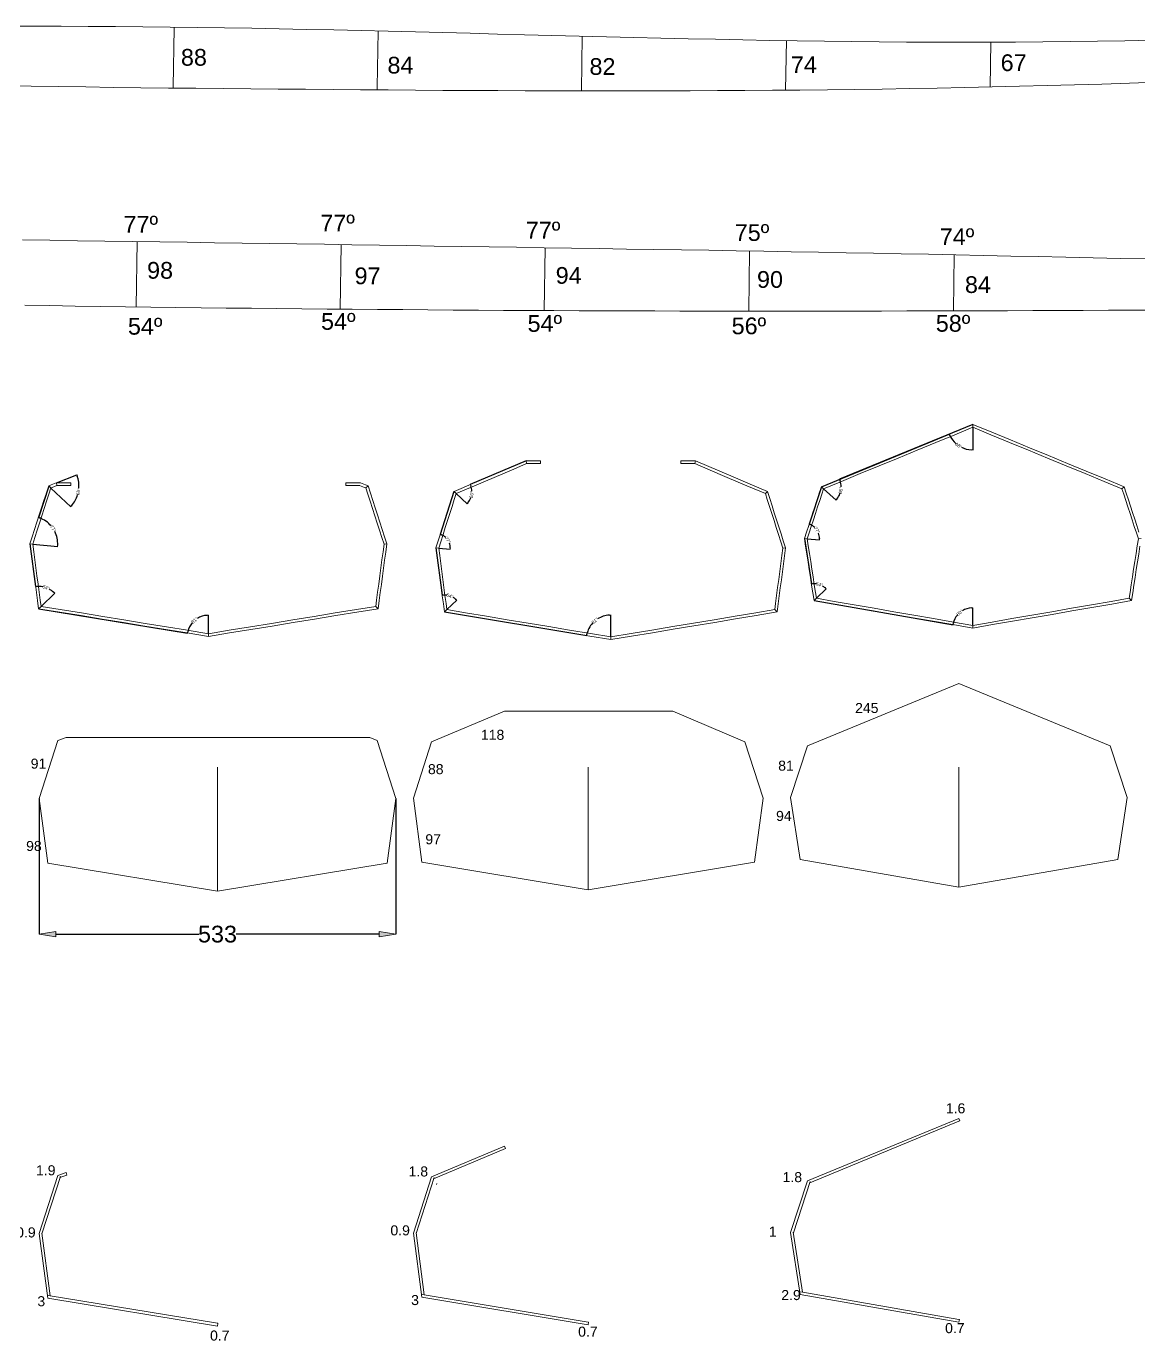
# Model space of a CAD drawing. Header units: millimetres. Extents: x -751 to 39822, y -9875 to 9310.
# Drawn here: x 2338 to 4000, y 1121 to 3086 of the extents above; entities that cross this region are included whole.
import ezdxf
from ezdxf.enums import TextEntityAlignment as Align

# ---------------------------------------------------------------- set-up
doc = ezdxf.new("R2010")
doc.units = ezdxf.units.MM
doc.header["$MEASUREMENT"] = 0
doc.header["$PDSIZE"] = -5
doc.layers.get('0').update_dxf_attribs({"lineweight": 0})
doc.layers.get('Defpoints').update_dxf_attribs({"lineweight": 0})
doc.layers.add('l', color=3, linetype='Continuous', lineweight=0)
doc.layers.add('Layer_1', color=7, linetype='Continuous', lineweight=0)
doc.styles.get("Standard").update_dxf_attribs({"font": 'arial.ttf'})
doc.dimstyles.new('angle', dxfattribs={"dimtxt": 5, "dimasz": 2, "dimexe": 0.2, "dimexo": 0.05, "dimgap": 0.09, "dimtad": 0, "dimdec": 4, "dimzin": 0, "dimdsep": 46, "dimtxsty": 'Standard', "dimblk": 'VDDIM_DEFAULT', "dimcen": 0.09, "dimclre": 256, "dimclrt": 256, "dimadec": 0, "dimazin": 0, "dimtfac": 1, "dimtdec": 4, "dimtix": 1, "dimtmove": 0, "dimatfit": 3, "dimfxl": 1, "dimtolj": 1, "dimtzin": 0, "dimarcsym": 0})
doc.dimstyles.get("Standard").update_dxf_attribs({"dimtxt": 25, "dimasz": 25, "dimexe": 0.2, "dimexo": 0.05, "dimgap": 0.09, "dimtad": 0, "dimdec": 0, "dimzin": 0, "dimdsep": 46, "dimtxsty": 'Standard', "dimblk": 'VDDIM_DEFAULT', "dimcen": 0.09, "dimclre": 256, "dimclrt": 256, "dimadec": 0, "dimazin": 0, "dimtfac": 1, "dimtdec": 4, "dimtix": 1, "dimtmove": 0, "dimatfit": 3, "dimfxl": 1, "dimtolj": 1, "dimtzin": 0, "dimarcsym": 0})

# ---------------------------------------------------------------- blocks, each defined once
blk = doc.blocks.new('VDDIM_DEFAULT')
at = {"linetype": 'Continuous'}
blk.add_hatch(color=0, dxfattribs=at).paths.add_polyline_path([(0, 0), (-1, -0.1665), (-1, 0.1665)], flags=0)
at = {"color": 0, "linetype": 'Continuous'}
blk.add_lwpolyline([(0, 0), (-1, -0.1665), (-1, 0.1665), (0, 0)], dxfattribs=at)
blk = doc.blocks.new('*D859')
at = {"lineweight": -2}
for p, q in [((3515.3, 2227.2), (3723.1, 2191.3)), ((3752.5, 2190.3), (3752.5, 2216.5))]:
    blk.add_line(p, q, dxfattribs=at)
at = {"color": 0, "lineweight": -2}
for start, end in [(139.6397, 166.3773), (93.8093, 120.5469)]:
    blk.add_arc((3752.5, 2186.2), 30.1, start, end, dxfattribs=at)
at = {"layer": 'Defpoints', "color": 0}
for p in [(3515.3, 2227.2), (3739, 2213.1), (3752.5, 2190.3), (3752.5, 2186.2)]:
    blk.add_point(p, dxfattribs=at)
at = {"color": 0, "lineweight": -2, "xscale": 2, "yscale": 2, "zscale": 2}
for p, rotation in [((3752.5, 2216.3), 1.90462669961266), ((3722.9, 2191.3), 258.2819744666776)]:
    blk.add_blockref('VDDIM_DEFAULT', p, dxfattribs=dict(at, rotation=rotation))
at = {"insert": (3733.1, 2209.2), "char_height": 5, "attachment_point": 5, "rotation": 40.0933}
blk.add_mtext('\\A1;80%%d', dxfattribs=at)
blk = doc.blocks.new('*D860')
at = {"lineweight": -2}
for p, q in [((3501, 2320), (3511.5, 2252.1)), ((3518.8, 2230.7), (3533.5, 2245.1))]:
    blk.add_line(p, q, dxfattribs=at)
at = {"color": 0, "lineweight": -2}
for start, end in [(82.9803, 94.2324), (49.0072, 60.2593)]:
    blk.add_arc((3515.3, 2227.2), 25.3, start, end, dxfattribs=at)
at = {"layer": 'Defpoints', "color": 0}
for p in [(3501, 2320.1), (3527, 2249.7), (3515.3, 2227.2), (3518.8, 2230.7)]:
    blk.add_point(p, dxfattribs=at)
at = {"color": 0, "lineweight": -2, "xscale": 2, "yscale": 2, "zscale": 2}
for p, rotation in [((3511.4, 2252.2), 186.495914559666), ((3533.4, 2245), 316.743705549767)]:
    blk.add_blockref('VDDIM_DEFAULT', p, dxfattribs=dict(at, rotation=rotation))
at = {"insert": (3523.3, 2251.3), "char_height": 5, "attachment_point": 5, "rotation": 341.6198}
blk.add_mtext('\\A1;54%%d', dxfattribs=at)
blk = doc.blocks.new('*D861')
at = {"lineweight": -2}
for p, q in [((3526.3, 2397.4), (3507.9, 2341.3)), ((3505.1, 2319.7), (3523.6, 2318.2))]:
    blk.add_line(p, q, dxfattribs=at)
at = {"color": 0, "lineweight": -2}
for start, end in [(46.3201, 66.7582), (0.3892, 20.8273)]:
    blk.add_arc((3501, 2320.1), 22.5, start, end, dxfattribs=at)
at = {"layer": 'Defpoints', "color": 0}
for p in [(3526.4, 2397.4), (3501, 2320.1), (3505.1, 2319.7), (3522, 2328.1)]:
    blk.add_point(p, dxfattribs=at)
at = {"color": 0, "lineweight": -2, "xscale": 2, "yscale": 2, "zscale": 2}
for p, rotation in [((3508, 2341.5), 159.3038345848397), ((3523.4, 2318.2), 267.8434735342399)]:
    blk.add_blockref('VDDIM_DEFAULT', p, dxfattribs=dict(at, rotation=rotation))
at = {"insert": (3519.7, 2332.5), "char_height": 5, "attachment_point": 5, "rotation": 303.5737}
blk.add_mtext('\\A1;77%%d', dxfattribs=at)
blk = doc.blocks.new('*D862')
at = {"lineweight": -2}
for p, q in [((3752.5, 2490.5), (3553.5, 2408.6)), ((3529.6, 2394.4), (3548.2, 2377.2))]:
    blk.add_line(p, q, dxfattribs=at)
at = {"color": 0, "lineweight": -2}
for start, end in [(359.4963, 18.5), (320.9996, 340.0032)]:
    blk.add_arc((3526.4, 2397.4), 29.5, start, end, dxfattribs=at)
at = {"layer": 'Defpoints', "color": 0}
for p in [(3752.5, 2490.6), (3526.4, 2397.4), (3529.6, 2394.4), (3553.9, 2386.8)]:
    blk.add_point(p, dxfattribs=at)
at = {"color": 0, "lineweight": -2, "xscale": 2, "yscale": 2, "zscale": 2}
for p, rotation in [((3553.7, 2408.7), 110.4393001712278), ((3548, 2377.3), 229.060229957176)]:
    blk.add_blockref('VDDIM_DEFAULT', p, dxfattribs=dict(at, rotation=rotation))
at = {"insert": (3555.4, 2392.2), "char_height": 5, "attachment_point": 5, "rotation": 79.7498}
blk.add_mtext('\\A1;65%%d', dxfattribs=at)
blk = doc.blocks.new('*D863')
at = {"lineweight": -2}
for p, q in [((3526.4, 2397.5), (3717.4, 2476.1)), ((3752.5, 2486.2), (3752.5, 2452.2))]:
    blk.add_line(p, q, dxfattribs=at)
at = {"color": 0, "lineweight": -2}
for start, end in [(205.3836, 228.6524), (243.7262, 266.9951)]:
    blk.add_arc((3752.5, 2490.6), 38.1, start, end, dxfattribs=at)
at = {"layer": 'Defpoints', "color": 0}
for p in [(3752.5, 2490.6), (3752.5, 2486.2), (3725.5, 2463.6), (3526.4, 2397.4)]:
    blk.add_point(p, dxfattribs=at)
at = {"color": 0, "lineweight": -2, "xscale": 2, "yscale": 2, "zscale": 2}
for p, rotation in [((3717.3, 2476), 113.8810906015331), ((3752.5, 2452.4), 358.4975391819312)]:
    blk.add_blockref('VDDIM_DEFAULT', p, dxfattribs=dict(at, rotation=rotation))
at = {"insert": (3731.3, 2458.9), "char_height": 5, "attachment_point": 5, "rotation": 326.1893}
blk.add_mtext('\\A1;68%%d', dxfattribs=at)
blk = doc.blocks.new('*D864')
at = {"lineweight": -2}
for p, q in [((2963.1, 2210.3), (3175.6, 2174.9)), ((3211.6, 2173.1), (3211.6, 2205.8))]:
    blk.add_line(p, q, dxfattribs=at)
at = {"color": 0, "lineweight": -2}
for start, end in [(93.1256, 122.4584), (138.1017, 167.4345)]:
    blk.add_arc((3211.6, 2169), 36.7, start, end, dxfattribs=at)
at = {"layer": 'Defpoints', "color": 0}
for p in [(2963, 2210.3), (3195, 2201.7), (3211.6, 2173), (3211.6, 2169)]:
    blk.add_point(p, dxfattribs=at)
at = {"color": 0, "lineweight": -2, "xscale": 2, "yscale": 2, "zscale": 2}
for p, rotation in [((3211.6, 2205.6), 1.562794591961234), ((3175.4, 2175), 258.9973181084726)]:
    blk.add_blockref('VDDIM_DEFAULT', p, dxfattribs=dict(at, rotation=rotation))
at = {"insert": (3187.9, 2196.9), "char_height": 5, "attachment_point": 5, "rotation": 40.2801}
blk.add_mtext('\\A1;81%%d', dxfattribs=at)
blk = doc.blocks.new('*D865')
at = {"lineweight": -2}
for p, q in [((2950.4, 2306), (2959.7, 2235.2)), ((2966.6, 2213.8), (2981.5, 2227.9))]:
    blk.add_line(p, q, dxfattribs=at)
at = {"color": 0, "lineweight": -2}
for start, end in [(81.896, 92.9646), (48.1091, 59.1777)]:
    blk.add_arc((2963, 2210.3), 25.3, start, end, dxfattribs=at)
at = {"layer": 'Defpoints', "color": 0}
for p in [(2950.4, 2306), (2975, 2232.6), (2963, 2210.3), (2966.6, 2213.7)]:
    blk.add_point(p, dxfattribs=at)
at = {"color": 0, "lineweight": -2, "xscale": 2, "yscale": 2, "zscale": 2}
for p, rotation in [((2959.7, 2235.4), 185.2278239230533), ((2981.3, 2227.8), 315.8458726745561)]:
    blk.add_blockref('VDDIM_DEFAULT', p, dxfattribs=dict(at, rotation=rotation))
at = {"insert": (2971.4, 2234.2), "char_height": 5, "attachment_point": 5, "rotation": 340.5368}
blk.add_mtext('\\A1;54%%d', dxfattribs=at)
blk = doc.blocks.new('*D866')
at = {"lineweight": -2}
for p, q in [((2977.3, 2390.1), (2956.8, 2326.1)), ((2954.5, 2305.6), (2971.8, 2304.1))]:
    blk.add_line(p, q, dxfattribs=at)
at = {"color": 0, "lineweight": -2}
for start, end in [(47.0553, 66.8553), (0.261, 20.061)]:
    blk.add_arc((2950.4, 2306), 21.3, start, end, dxfattribs=at)
at = {"layer": 'Defpoints', "color": 0}
for p in [(2977.4, 2390.2), (2950.4, 2306), (2954.5, 2305.6), (2970.3, 2313.5)]:
    blk.add_point(p, dxfattribs=at)
at = {"color": 0, "lineweight": -2, "xscale": 2, "yscale": 2, "zscale": 2}
for p, rotation in [((2956.9, 2326.3), 159.5483121678089), ((2971.6, 2304.1), 267.5680264999615)]:
    blk.add_blockref('VDDIM_DEFAULT', p, dxfattribs=dict(at, rotation=rotation))
at = {"insert": (2968.1, 2317.8), "char_height": 5, "attachment_point": 5, "rotation": 303.5582}
blk.add_mtext('\\A1;77%%d', dxfattribs=at)
blk = doc.blocks.new('*D867')
at = {"lineweight": -2}
for p, q in [((3085.1, 2436), (3001.7, 2400.6)), ((2980.6, 2387.2), (2997, 2371.9))]:
    blk.add_line(p, q, dxfattribs=at)
at = {"color": 0, "lineweight": -2}
for start, end in [(0.8519, 18.7064), (321.3509, 339.2054)]:
    blk.add_arc((2977.4, 2390.2), 26.6, start, end, dxfattribs=at)
at = {"layer": 'Defpoints', "color": 0}
for p in [(3085.2, 2436), (2977.4, 2390.2), (2980.6, 2387.2), (3002.2, 2380.7)]:
    blk.add_point(p, dxfattribs=at)
at = {"color": 0, "lineweight": -2, "xscale": 2, "yscale": 2, "zscale": 2}
for p, rotation in [((3001.9, 2400.6), 110.8575844175649), ((2996.9, 2372.1), 229.1997246500704)]:
    blk.add_blockref('VDDIM_DEFAULT', p, dxfattribs=dict(at, rotation=rotation))
at = {"insert": (3003.6, 2385.6), "char_height": 5, "attachment_point": 5, "rotation": 80.0287}
blk.add_mtext('\\A1;66%%d', dxfattribs=at)
blk = doc.blocks.new('*D868')
at = {"lineweight": -2}
for p, q in [((2356.7, 2215.2), (2579.3, 2178.8)), ((2610.3, 2177.8), (2610.3, 2205.5))]:
    blk.add_line(p, q, dxfattribs=at)
at = {"color": 0, "lineweight": -2}
for start, end in [(93.6277, 121.2665), (139.4417, 167.0805)]:
    blk.add_arc((2610.3, 2173.7), 31.6, start, end, dxfattribs=at)
at = {"layer": 'Defpoints', "color": 0}
for p in [(2356.7, 2215.2), (2596, 2201.9), (2610.3, 2177.8), (2610.3, 2173.7)]:
    blk.add_point(p, dxfattribs=at)
at = {"color": 0, "lineweight": -2, "xscale": 2, "yscale": 2, "zscale": 2}
for p, rotation in [((2610.3, 2205.3), 1.813842460076034), ((2579.1, 2178.8), 258.8943475507364)]:
    blk.add_blockref('VDDIM_DEFAULT', p, dxfattribs=dict(at, rotation=rotation))
at = {"insert": (2589.8, 2197.8), "char_height": 5, "attachment_point": 5, "rotation": 40.3541}
blk.add_mtext('\\A1;81%%d', dxfattribs=at)
blk = doc.blocks.new('*D869')
at = {"lineweight": -2}
for p, q in [((2343.7, 2311.9), (2352.2, 2248.1)), ((2360.3, 2218.7), (2380.9, 2238.4))]:
    blk.add_line(p, q, dxfattribs=at)
at = {"color": 0, "lineweight": -2}
for start, end in [(79.2813, 94.2003), (47.1593, 62.0783)]:
    blk.add_arc((2356.6, 2215.2), 33.3, start, end, dxfattribs=at)
at = {"layer": 'Defpoints', "color": 0}
for p in [(2343.7, 2311.9), (2372.5, 2244.6), (2356.6, 2215.2), (2360.3, 2218.7)]:
    blk.add_point(p, dxfattribs=at)
at = {"color": 0, "lineweight": -2, "xscale": 2, "yscale": 2, "zscale": 2}
for p, rotation in [((2352.2, 2248.3), 185.9187197443495), ((2380.7, 2238.3), 315.4409452289859)]:
    blk.add_blockref('VDDIM_DEFAULT', p, dxfattribs=dict(at, rotation=rotation))
at = {"insert": (2367.7, 2246.7), "char_height": 5, "attachment_point": 5, "rotation": 340.6798}
blk.add_mtext('\\A1;54%%d', dxfattribs=at)
blk = doc.blocks.new('*D870')
at = {"lineweight": -2}
for p, q in [((2371.7, 2398.5), (2356.4, 2351.2)), ((2347.8, 2311.6), (2385.2, 2308.2))]:
    blk.add_line(p, q, dxfattribs=at)
at = {"color": 0, "lineweight": -2}
for start, end in [(40.3709, 69.3184), (357.6676, 26.6151)]:
    blk.add_arc((2343.7, 2311.9), 41.5, start, end, dxfattribs=at)
at = {"layer": 'Defpoints', "color": 0}
for p in [(2371.7, 2398.6), (2382.5, 2326.6), (2343.7, 2311.9), (2347.8, 2311.6)]:
    blk.add_point(p, dxfattribs=at)
at = {"color": 0, "lineweight": -2, "xscale": 2, "yscale": 2, "zscale": 2}
for p, rotation in [((2356.4, 2351.4), 160.6997927857973), ((2385, 2308.3), 266.2861874312835)]:
    blk.add_blockref('VDDIM_DEFAULT', p, dxfattribs=dict(at, rotation=rotation))
at = {"insert": (2378.3, 2334.8), "char_height": 5, "attachment_point": 5, "rotation": 303.493}
blk.add_mtext('\\A1;77%%d', dxfattribs=at)
blk = doc.blocks.new('*D871')
at = {"lineweight": -2}
for p, q in [((2383.2, 2403.2), (2413.8, 2415.4)), ((2374.9, 2395.5), (2404.8, 2367.6))]:
    blk.add_line(p, q, dxfattribs=at)
at = {"color": 0, "lineweight": -2}
for start, end in [(355.6777, 19.2109), (319.4249, 342.9582)]:
    blk.add_arc((2371.7, 2398.6), 45.2, start, end, dxfattribs=at)
at = {"layer": 'Defpoints', "color": 0}
for p in [(2371.7, 2398.6), (2383.1, 2403.1), (2374.9, 2395.6), (2413.7, 2382)]:
    blk.add_point(p, dxfattribs=at)
at = {"color": 0, "lineweight": -2, "xscale": 2, "yscale": 2, "zscale": 2}
for p, rotation in [((2413.6, 2415.3), 110.4797304429144), ((2404.6, 2367.7), 228.1561091028331)]:
    blk.add_blockref('VDDIM_DEFAULT', p, dxfattribs=dict(at, rotation=rotation))
at = {"insert": (2416.1, 2390.2), "char_height": 5, "attachment_point": 5, "rotation": 79.3179}
blk.add_mtext('\\A1;65%%d', dxfattribs=at)
blk = doc.blocks.new('*D906')
at = {"lineweight": -2}
for p, q in [((2357.3, 1931.4), (2357.3, 1728.5)), ((2890.5, 1931.4), (2890.5, 1728.5))]:
    blk.add_line(p, q, dxfattribs=at)
at = {"color": 0, "lineweight": -2}
for p, q in [((2382.3, 1728.7), (2596.2, 1728.7)), ((2865.5, 1728.7), (2651.6, 1728.7))]:
    blk.add_line(p, q, dxfattribs=at)
at = {"layer": 'Defpoints', "color": 0}
for p in [(2357.3, 1931.5), (2890.5, 1931.5), (2890.5, 1728.7)]:
    blk.add_point(p, dxfattribs=at)
at = {"color": 0, "lineweight": -2, "xscale": 25, "yscale": 25, "zscale": 25, "rotation": 180}
blk.add_blockref('VDDIM_DEFAULT', (2357.3, 1728.7), dxfattribs=at)
at = {"color": 0, "lineweight": -2, "xscale": 25, "yscale": 25, "zscale": 25}
blk.add_blockref('VDDIM_DEFAULT', (2890.5, 1728.7), dxfattribs=at)
at = {"insert": (2623.9, 1728.7), "char_height": 25, "attachment_point": 5}
blk.add_mtext('\\A1;533', dxfattribs=at)

msp = doc.modelspace()

# ---------------------------------------------------------------- linework, layer by layer
at = {"linetype": 'ByBlock'}
for p, q in [((2559.37961, 3082.64359), (2557.85561, 2995.09826)), ((2864.1759, 3078.54327), (2862.65561, 2994.42092)), ((3168.98522, 3070.78074), (3167.62606, 2989.06142)), ((3474.12115, 3064.16593), (3472.75946, 2990.1241)), ((3779.75678, 3061.85136), (3778.57531, 2994.84536)), ((2503.82334, 2763.84285), (2502.41578, 2666.19358)), ((2808.62476, 2759.37092), (2807.27021, 2662.85898)), ((3113.59184, 2754.63489), (3112.2379, 2660.70576)), ((3418.73308, 2749.75155), (3417.71612, 2659.91985)), ((3724.58854, 2743.99284), (3723.70191, 2660.29498)), ((3752.51797, 2486.23377), (3752.51797, 2490.98082)), ((3085.15636, 2436.00016), (3085.88099, 2431.96186)), ((3106.74111, 2435.96216), (3106.74435, 2431.96216)), ((3316.45875, 2435.96216), (3316.45551, 2431.96216)), ((3338.0435, 2436.00016), (3337.31886, 2431.96186)), ((2371.67997, 2398.57319), (2374.90542, 2395.55352)), ((2383.10985, 2403.13291), (2383.85576, 2399.12408)), ((2404.93573, 2403.12554), (2404.93626, 2399.12554)), ((2815.67822, 2403.12554), (2815.67768, 2399.12554)), ((2848.93398, 2398.57319), (2845.70852, 2395.55352)), ((3529.58096, 2394.44307), (3526.35385, 2397.43969)), ((3978.6821, 2397.43969), (3975.45499, 2394.44307)), ((2977.35542, 2390.18068), (2980.6063, 2387.21614)), ((3445.84443, 2390.18068), (3442.59355, 2387.21614)), ((3500.98996, 2320.06967), (3505.0889, 2319.73252)), ((4004.04599, 2320.06967), (3999.94705, 2319.73252)), ((2343.66729, 2311.94153), (2347.75251, 2311.57727)), ((2876.94665, 2311.94153), (2872.86143, 2311.57727)), ((2950.39547, 2306.00168), (2954.47842, 2305.63549)), ((3472.80438, 2306.00168), (3468.72144, 2305.63549)), ((3515.29588, 2227.22403), (3518.81061, 2230.67557)), ((3989.74007, 2227.22403), (3986.22534, 2230.67557)), ((2356.68716, 2215.2019), (2360.25678, 2218.67105)), ((2863.92678, 2215.2019), (2860.35717, 2218.67105)), ((2963.02977, 2210.2855), (2966.60746, 2213.74557)), ((3460.17008, 2210.2855), (3456.5924, 2213.74557)), ((3752.51797, 2186.19153), (3752.51797, 2190.25095)), ((2610.30697, 2173.70729), (2610.30697, 2177.76047)), ((3211.59993, 2168.95717), (3211.59993, 2173.01208))]:
    msp.add_line(p, q, dxfattribs=at)
for p, q in [((3697.49932, 2463.59328), (3725.74387, 2475.2171)), ((3725.74387, 2475.2171), (3752.51797, 2486.23377)), ((3752.51797, 2486.23377), (3779.29207, 2475.2171)), ((3779.29207, 2475.2171), (3807.53663, 2463.59328)), ((3669.24748, 2451.96423), (3697.49932, 2463.59328)), ((3807.53663, 2463.59328), (3835.78847, 2451.96423)), ((3612.72145, 2428.69053), (3640.98802, 2440.32994)), ((3640.98802, 2440.32994), (3669.24748, 2451.96423)), ((3835.78847, 2451.96423), (3864.04793, 2440.32994)), ((3864.04793, 2440.32994), (3892.3145, 2428.69053)), ((3556.16628, 2405.3962), (3584.44742, 2417.04591)), ((3584.44742, 2417.04591), (3612.72145, 2428.69053)), ((3892.3145, 2428.69053), (3920.58853, 2417.04591)), ((3920.58853, 2417.04591), (3948.86966, 2405.3962)), ((3529.58096, 2394.44307), (3556.16628, 2405.3962)), ((3948.86966, 2405.3962), (3975.45499, 2394.44307)), ((3523.81292, 2376.84762), (3526.98379, 2386.52035)), ((3526.98379, 2386.52035), (3529.58096, 2394.44307)), ((3975.45499, 2394.44307), (3978.05216, 2386.52036)), ((3978.05216, 2386.52036), (3981.22303, 2376.84762)), ((3514.30127, 2347.83296), (3517.4717, 2357.50394)), ((3517.4717, 2357.50394), (3520.64224, 2367.1755)), ((3520.64224, 2367.1755), (3523.81292, 2376.84762)), ((3981.22303, 2376.84762), (3984.39371, 2367.17551)), ((3984.39371, 2367.17551), (3987.56424, 2357.50394)), ((3987.56424, 2357.50394), (3990.73468, 2347.83296)), ((3507.9609, 2328.49284), (3511.13099, 2338.1626)), ((3511.13099, 2338.1626), (3514.30127, 2347.83296)), ((3990.73468, 2347.83296), (3993.90496, 2338.1626)), ((3993.90496, 2338.1626), (3997.07505, 2328.49284)), ((3505.0889, 2319.73252), (3507.9609, 2328.49284)), ((3506.72961, 2309.06873), (3505.0889, 2319.73252)), ((3997.07505, 2328.49284), (3999.94705, 2319.73252)), ((3999.94705, 2319.73252), (3998.30633, 2309.06873)), ((3508.51628, 2297.4605), (3506.72961, 2309.06873)), ((3998.30633, 2309.06873), (3996.51967, 2297.4605)), ((3510.30364, 2285.85347), (3508.51628, 2297.4605)), ((3512.09152, 2274.24744), (3510.30364, 2285.85347)), ((3994.73231, 2285.85347), (3992.94443, 2274.24743)), ((3996.51967, 2297.4605), (3994.73231, 2285.85347)), ((3513.88, 2262.6426), (3512.09152, 2274.24744)), ((3515.66909, 2251.03878), (3513.88, 2262.6426)), ((3991.15595, 2262.6426), (3989.36686, 2251.03878)), ((3992.94443, 2274.24743), (3991.15595, 2262.6426)), ((3517.45878, 2239.43597), (3515.66909, 2251.03878)), ((3989.36686, 2251.03878), (3987.57717, 2239.43597)), ((3518.81061, 2230.67557), (3517.45878, 2239.43597)), ((3545.6356, 2226.03641), (3518.81061, 2230.67557)), ((3575.29214, 2220.9073), (3545.6356, 2226.03641)), ((3604.94718, 2215.77836), (3575.29214, 2220.9073)), ((3929.74381, 2220.9073), (3900.08877, 2215.77836)), ((3959.40035, 2226.03641), (3929.74381, 2220.9073)), ((3986.22534, 2230.67557), (3959.40035, 2226.03641)), ((3987.57717, 2239.43597), (3986.22534, 2230.67557)), ((3634.60071, 2210.64926), (3604.94718, 2215.77836)), ((3664.2527, 2205.52014), (3634.60071, 2210.64926)), ((3693.90333, 2200.39103), (3664.2527, 2205.52014)), ((3723.55227, 2195.26209), (3693.90333, 2200.39103)), ((3811.13262, 2200.39103), (3781.48368, 2195.26209)), ((3840.78325, 2205.52014), (3811.13262, 2200.39103)), ((3870.43524, 2210.64926), (3840.78325, 2205.52014)), ((3900.08877, 2215.77836), (3870.43524, 2210.64926)), ((3752.51797, 2190.25095), (3723.55227, 2195.26209)), ((3781.48368, 2195.26209), (3752.51797, 2190.25095)), ((3731.89771, 1449.09013), (3508.9605, 1357.29931)), ((3731.89771, 1453.41591), (3733.42061, 1449.71716)), ((3731.89771, 1449.09013), (3733.42061, 1449.71716)), ((3054.17164, 1408.18524), (2946.90426, 1363.13369)), ((3052.62273, 1411.87318), (3054.17164, 1408.18524)), ((2389.08383, 1366.73467), (2361.35058, 1280.96715)), ((2398.9812, 1368.76264), (2388.48613, 1364.88622)), ((2388.48613, 1364.88622), (2389.08383, 1366.73467)), ((2397.59528, 1372.51488), (2398.9812, 1368.76264)), ((2947.46618, 1364.8882), (2920.77982, 1281.56343)), ((2946.90426, 1363.13369), (2947.46618, 1364.8882)), ((2951.28117, 1354.37987), (2951.84309, 1356.13438)), ((3509.53456, 1359.05041), (3484.46878, 1282.58975)), ((3508.9605, 1357.29931), (3509.53456, 1359.05041)), ((2361.22944, 1281.86722), (2373.8542, 1188.0633)), ((2361.35058, 1280.96715), (2361.22944, 1281.86722)), ((2920.66244, 1282.45268), (2932.90911, 1189.67308)), ((2920.77982, 1281.56343), (2920.66244, 1282.45268)), ((3484.32304, 1283.53558), (3498.19103, 1193.53213)), ((3484.46878, 1282.58975), (3484.32304, 1283.53558)), ((2370.9309, 1188.54158), (2623.90486, 1147.15263)), ((2373.8542, 1188.0633), (2370.9309, 1188.54158)), ((2929.98718, 1190.15889), (3177.90129, 1148.93964)), ((2932.90911, 1189.67308), (2929.98718, 1190.15889)), ((3495.35737, 1194.02227), (3731.89771, 1153.10769)), ((3498.19103, 1193.53213), (3495.35737, 1194.02227)), ((2623.90486, 1147.15263), (2624.55071, 1147.04696)), ((2623.90486, 1143.09945), (2624.55071, 1147.04696)), ((3177.90129, 1148.93964), (3178.55734, 1148.83056)), ((3178.55734, 1148.83056), (3177.90129, 1144.88473)), ((3731.89771, 1153.10769), (3732.57947, 1152.98977)), ((3731.89771, 1149.0483), (3732.57947, 1152.98977))]:
    msp.add_line(p, q)
at = {"color": 3}
msp.add_line((2929.33113, 1836.35097), (3177.90129, 1795.02264), dxfattribs=at)
at = {"color": 4}
msp.add_lwpolyline([(2332.41925, 2766.29233), (2373.44703, 2765.69934), (2414.4748, 2765.11229), (2455.50257, 2764.5293), (2496.53035, 2763.9463), (2537.55812, 2763.36433), (2578.58759, 2762.77834), (2619.61536, 2762.18836), (2660.64314, 2761.59133), (2701.6726, 2760.98533), (2742.70207, 2760.37133), (2783.73154, 2759.7513), (2824.75931, 2759.12438), (2865.7888, 2758.49332), (2906.81827, 2757.85831), (2947.84604, 2757.22036), (2988.87551, 2756.58035), (3029.90328, 2755.94034), (3070.93105, 2755.29927), (3111.95713, 2754.66031), (3152.98491, 2754.02236), (3194.01099, 2753.3833), (3235.03876, 2752.74034), (3276.06484, 2752.09232), (3317.09261, 2751.43433), (3358.11869, 2750.76631), (3399.14477, 2750.08435), (3440.17085, 2749.38732), (3481.19863, 2748.67135), (3522.22471, 2747.93531), (3563.25248, 2747.17635), (3604.28025, 2746.39535), (3645.30633, 2745.59332), (3686.33411, 2744.77236), (3727.36188, 2743.93633), (3768.38796, 2743.08529), (3809.41573, 2742.2223), (3850.44181, 2741.34837), (3891.4662, 2740.46633), (3932.49059, 2739.57932), (3973.51328, 2738.6873), (4014.53428, 2737.79828)], dxfattribs=at)
at = {"color": 210}
msp.add_lwpolyline([(4030.709, 2661.51535), (3993.0408, 2661.28633), (3955.36921, 2661.08531), (3917.69255, 2660.90833), (3880.01588, 2660.75432), (3842.33752, 2660.62031), (3804.65916, 2660.50232), (3766.9808, 2660.39931), (3729.30413, 2660.30733), (3691.63255, 2660.22429), (3653.96265, 2660.14832), (3616.29615, 2660.08037), (3578.63303, 2660.02129), (3540.9716, 2659.97435), (3503.31187, 2659.94033), (3465.65383, 2659.92035), (3427.99579, 2659.9163), (3390.33944, 2659.92931), (3352.6814, 2659.96229), (3315.02336, 2660.01535), (3277.36532, 2660.09131), (3239.70559, 2660.1913), (3202.04416, 2660.31534), (3164.38104, 2660.46235), (3126.71623, 2660.63236), (3089.05141, 2660.8233), (3051.3866, 2661.03631), (3013.7201, 2661.26833), (2976.05359, 2661.52035), (2938.38708, 2661.78932), (2900.72058, 2662.07629), (2863.05407, 2662.38032), (2825.38923, 2662.6983), (2787.72442, 2663.03231), (2750.0613, 2663.3813), (2712.39818, 2663.74837), (2674.73675, 2664.13431), (2637.07532, 2664.54134), (2599.4139, 2664.97034), (2561.75247, 2665.42338), (2524.09274, 2665.90234), (2486.433, 2666.40832), (2448.77496, 2666.94335), (2411.11523, 2667.50835), (2373.45719, 2668.10633), (2335.79745, 2668.73635)], dxfattribs=at)
for points in [[(4002.2598, 2308.46034), (4000.47309, 2296.85187), (3998.6857, 2285.24457), (3996.89777, 2273.6383), (3995.10926, 2262.03321), (3993.32013, 2250.42913), (3991.5304, 2238.82607), (3989.74007, 2227.22403), (3960.08202, 2222.09492), (3930.4255, 2216.96582), (3900.77049, 2211.83688), (3871.11701, 2206.70779), (3841.46505, 2201.57868), (3811.81444, 2196.44957), (3782.16553, 2191.32063), (3752.51797, 2186.19153), (3722.87042, 2191.32063), (3693.22151, 2196.44957), (3663.5709, 2201.57868), (3633.91894, 2206.70779), (3604.26546, 2211.83688), (3574.61045, 2216.96582), (3544.95393, 2222.09492), (3515.29588, 2227.22403), (3513.50555, 2238.82607), (3511.71582, 2250.42913), (3509.92669, 2262.03321), (3508.13818, 2273.6383), (3506.35025, 2285.24457), (3504.56286, 2296.85187), (3502.77615, 2308.46034), (3500.98996, 2320.06967), (3504.15994, 2329.73894), (3507.33003, 2339.40869), (3510.50031, 2349.07904), (3513.67074, 2358.74999), (3516.84126, 2368.42153), (3520.01195, 2378.09366), (3523.18281, 2387.76637), (3526.35385, 2397.43969), (3554.64266, 2409.09465), (3582.92404, 2420.74446), (3611.1983, 2432.38918), (3639.46511, 2444.02869), (3667.72482, 2455.66308), (3695.9769, 2467.29223), (3724.2217, 2478.91615), (3752.51797, 2490.55915)], [(3752.51797, 2490.55915), (3780.81425, 2478.91615), (3809.05905, 2467.29223), (3837.31113, 2455.66308), (3865.57083, 2444.02869), (3893.83765, 2432.38918), (3922.11191, 2420.74446), (3950.39329, 2409.09465), (3978.6821, 2397.43969), (3981.85314, 2387.76637), (3985.024, 2378.09366), (3988.19469, 2368.42153), (3991.36521, 2358.74999), (3994.53564, 2349.07904), (3997.70592, 2339.40869), (4000.87601, 2329.73894)], [(3106.74111, 2435.96216), (3086.32137, 2435.94562), (3085.15636, 2436.00016), (3065.19297, 2427.51543), (3035.91524, 2415.07148), (3006.63598, 2402.62658), (2977.35542, 2390.18068), (2973.98362, 2379.64896), (2970.61225, 2369.11997), (2967.24148, 2358.59363), (2963.87124, 2348.06997), (2960.50149, 2337.54897), (2957.13228, 2327.03058), (2953.76358, 2316.51491), (2950.39547, 2306.00168), (2951.97385, 2294.03506), (2953.55249, 2282.06895), (2955.13137, 2270.10352), (2956.71051, 2258.13876), (2958.28993, 2246.17452), (2959.86959, 2234.21095), (2961.44959, 2222.24789), (2963.02977, 2210.2855), (2994.10047, 2205.11948), (3025.17138, 2199.95346), (3056.24235, 2194.78728), (3087.31349, 2189.62143), (3118.38481, 2184.45524), (3149.45629, 2179.28922), (3180.52811, 2174.1232), (3211.59993, 2168.95717), (3242.67175, 2174.1232), (3273.74357, 2179.28922), (3304.81505, 2184.45524), (3335.88636, 2189.62143), (3366.9575, 2194.78728), (3398.02848, 2199.95346), (3429.09938, 2205.11948), (3460.17008, 2210.2855), (3461.75027, 2222.24789), (3463.33027, 2234.21095), (3464.90993, 2246.17452), (3466.48935, 2258.13876), (3468.06848, 2270.10352), (3469.64736, 2282.06895), (3471.22601, 2294.03506), (3472.80438, 2306.00168), (3469.43627, 2316.51491), (3466.06757, 2327.03058), (3462.69836, 2337.54897), (3459.32861, 2348.06997), (3455.95837, 2358.59363), (3452.58761, 2369.11997), (3449.21623, 2379.64896), (3445.84443, 2390.18068), (3416.56387, 2402.62658), (3387.28462, 2415.07148), (3358.00688, 2427.51543), (3338.0435, 2436.00016), (3336.87848, 2435.94562), (3316.45875, 2435.96216)], [(3106.74435, 2431.96216), (3086.22941, 2431.94555), (3085.88099, 2431.96186), (3066.75761, 2423.83414), (3037.47992, 2411.3902), (3008.2007, 2398.94532), (2980.6063, 2387.21614), (2977.79312, 2378.42924), (2974.42171, 2367.90014), (2971.05092, 2357.37371), (2967.68064, 2346.84993), (2964.31085, 2336.32882), (2960.94161, 2325.81032), (2957.57288, 2315.29456), (2954.47842, 2305.63549), (2955.93949, 2294.55818), (2957.51812, 2282.59218), (2959.09699, 2270.62685), (2960.67611, 2258.66221), (2962.25552, 2246.69808), (2963.83516, 2234.73463), (2965.41515, 2222.77168), (2966.60746, 2213.74557), (2994.75653, 2209.06531), (3025.82744, 2203.89929), (3056.8984, 2198.73311), (3087.96954, 2193.56726), (3119.04086, 2188.40107), (3150.11233, 2183.23505), (3181.18404, 2178.06905), (3211.59993, 2173.01208), (3242.01576, 2178.06904), (3273.08753, 2183.23505), (3304.15899, 2188.40107), (3335.23031, 2193.56726), (3366.30145, 2198.73311), (3397.37241, 2203.89929), (3428.44332, 2209.06531), (3456.5924, 2213.74557), (3457.78471, 2222.77168), (3459.36469, 2234.73463), (3460.94434, 2246.69808), (3462.52375, 2258.66221), (3464.10287, 2270.62685), (3465.68173, 2282.59218), (3467.26036, 2294.55818), (3468.72144, 2305.63549), (3465.62697, 2315.29456), (3462.25824, 2325.81032), (3458.889, 2336.32882), (3455.51922, 2346.84993), (3452.14894, 2357.37371), (3448.77814, 2367.90014), (3445.40673, 2378.42924), (3442.59355, 2387.21614), (3414.99916, 2398.94532), (3385.71994, 2411.3902), (3356.44225, 2423.83414), (3337.31886, 2431.96186), (3336.97045, 2431.94555), (3316.45551, 2431.96216)], [(2404.93573, 2403.12554), (2388.03865, 2403.12328), (2383.99739, 2403.12272), (2383.10985, 2403.13291), (2382.86405, 2403.0349), (2375.40799, 2400.06071), (2371.67997, 2398.57319), (2368.16845, 2387.7517), (2364.65999, 2376.92783), (2361.15441, 2366.10172), (2357.6517, 2355.2735), (2354.15175, 2344.44325), (2350.65438, 2333.61111), (2347.15959, 2322.77717), (2343.66729, 2311.94153), (2345.29655, 2299.84926), (2346.9254, 2287.757), (2348.55373, 2275.66474), (2350.18144, 2263.5723), (2351.80865, 2251.4797), (2353.43534, 2239.38727), (2355.06151, 2227.29467), (2356.68716, 2215.2019), (2388.38944, 2210.01505), (2420.09179, 2204.82837), (2451.79421, 2199.64153), (2483.49663, 2194.45468), (2515.19921, 2189.26783), (2546.9018, 2184.08098), (2578.60439, 2178.89413), (2610.30697, 2173.70729), (2642.00956, 2178.89413), (2673.71215, 2184.08098), (2705.41473, 2189.26783), (2737.11732, 2194.45468), (2768.81974, 2199.64153), (2800.52215, 2204.82837), (2832.2245, 2210.01505), (2863.92678, 2215.2019), (2865.55243, 2227.29467), (2867.17861, 2239.38727), (2868.80529, 2251.4797), (2870.4325, 2263.5723), (2872.06022, 2275.66474), (2873.68855, 2287.757), (2875.3174, 2299.84926), (2876.94665, 2311.94153), (2873.45436, 2322.77717), (2869.95957, 2333.61111), (2866.46219, 2344.44325), (2862.96224, 2355.2735), (2859.45953, 2366.10172), (2855.95396, 2376.92783), (2852.44549, 2387.7517), (2848.93398, 2398.57319), (2845.20595, 2400.06071), (2837.7499, 2403.0349), (2837.5041, 2403.13291), (2836.61655, 2403.12272), (2832.5753, 2403.12328), (2815.67822, 2403.12554)], [(2404.93626, 2399.12554), (2388.03919, 2399.12328), (2383.85576, 2399.12408), (2383.85576, 2399.12408), (2383.85576, 2399.12408), (2376.8902, 2396.34547), (2374.90542, 2395.55352), (2371.97335, 2386.51771), (2368.46527, 2375.69502), (2364.96006, 2364.87005), (2361.45771, 2354.04294), (2357.9581, 2343.21373), (2354.46105, 2332.38261), (2350.96658, 2321.54965), (2347.75251, 2311.57727), (2349.26074, 2300.38331), (2350.88961, 2288.2909), (2352.51796, 2276.19845), (2354.1457, 2264.10583), (2355.77293, 2252.01306), (2357.39964, 2239.92047), (2359.02584, 2227.82769), (2360.25678, 2218.67105), (2389.03529, 2213.96257), (2420.73764, 2208.77589), (2452.44006, 2203.58905), (2484.14248, 2198.4022), (2515.84498, 2193.21536), (2547.54759, 2188.02851), (2579.25022, 2182.84165), (2610.30697, 2177.76047), (2641.36361, 2182.84163), (2673.06617, 2188.02848), (2704.76903, 2193.21537), (2736.47147, 2198.4022), (2768.17388, 2203.58905), (2799.87631, 2208.77589), (2831.57866, 2213.96257), (2860.35717, 2218.67105), (2861.58811, 2227.82769), (2863.21431, 2239.92047), (2864.84101, 2252.01306), (2866.46824, 2264.10583), (2868.09599, 2276.19845), (2869.72434, 2288.2909), (2871.35321, 2300.38331), (2872.86143, 2311.57727), (2869.64736, 2321.54965), (2866.1529, 2332.38261), (2862.65585, 2343.21373), (2859.15623, 2354.04294), (2855.65388, 2364.87005), (2852.14868, 2375.69502), (2848.64059, 2386.51771), (2845.70852, 2395.55352), (2843.72374, 2396.34547), (2836.26814, 2399.31947), (2836.75818, 2399.12408), (2836.63924, 2399.12271), (2832.57475, 2399.12328), (2815.67768, 2399.12554)], [(3731.89771, 1453.41591), (3505.73359, 1360.29646), (3480.36969, 1282.92644), (3494.67561, 1190.0808), (3731.89771, 1149.0483)], [(3052.62273, 1411.87318), (2943.65678, 1366.10823), (2916.69683, 1281.92923), (2929.33113, 1186.21306), (3177.90129, 1144.88473)], [(2397.59528, 1372.51488), (2385.27786, 1367.96535), (2357.26518, 1281.33369), (2370.28505, 1184.59406), (2623.90486, 1143.09945)]]:
    msp.add_lwpolyline(points)
at = {"layer": 'l'}
for p, q in [((3731.89771, 2103.55383), (3505.73359, 2010.43437)), ((3958.06184, 2010.43437), (3731.89771, 2103.55383)), ((3052.62273, 2062.01109), (2943.65678, 2016.24615)), ((3177.90129, 2062.02763), (3052.62273, 2062.01109)), ((3304.34486, 2062.06563), (3177.90129, 2062.02763)), ((3412.14579, 2016.24615), (3304.34486, 2062.06563)), ((2385.27786, 2018.10326), (2357.26518, 1931.4716)), ((2397.59528, 2022.65279), (2385.27786, 2018.10326)), ((2851.34779, 2022.56497), (2397.59528, 2022.65279)), ((2862.53187, 2018.10326), (2851.34779, 2022.56497)), ((2890.54454, 1931.4716), (2862.53187, 2018.10326)), ((2943.65678, 2016.24615), (2916.69683, 1932.06715)), ((3439.10574, 1932.06715), (3412.14579, 2016.24615)), ((3505.73359, 2010.43437), (3480.36969, 1933.06435)), ((3983.42573, 1933.06435), (3958.06184, 2010.43437)), ((2623.90486, 1793.23736), (2623.90486, 1978.26513)), ((3177.90129, 1795.02264), (3177.90129, 1978.26513)), ((3731.89771, 1799.18621), (3731.89771, 1978.26513)), ((2357.26518, 1931.4716), (2370.28505, 1834.73197)), ((2877.52467, 1834.73197), (2890.54454, 1931.4716)), ((2916.69683, 1932.06715), (2929.33113, 1836.35097)), ((3426.47144, 1836.35097), (3439.10574, 1932.06715)), ((3480.36969, 1933.06435), (3494.67561, 1840.21871)), ((3969.11981, 1840.21871), (3983.42573, 1933.06435)), ((2370.28505, 1834.73197), (2623.90486, 1793.23736)), ((2623.90486, 1793.23736), (2877.52467, 1834.73197)), ((3177.90129, 1795.02264), (3426.47144, 1836.35097)), ((3494.67561, 1840.21871), (3731.89771, 1799.18621)), ((3731.89771, 1799.18621), (3969.11981, 1840.21871))]:
    msp.add_line(p, q, dxfattribs=at)
at = {"layer": 'Layer_1', "color": 170}
msp.add_lwpolyline([(2308.57207, 3085.54697), (2349.32045, 3085.58896), (2390.07221, 3085.55696), (2430.82566, 3085.42776), (2471.58081, 3085.18984), (2512.34103, 3084.84576), (2553.09957, 3084.40295), (2593.86149, 3083.86887), (2634.62341, 3083.24996), (2675.38533, 3082.55586), (2716.14725, 3081.79082), (2756.90747, 3080.96481), (2797.6677, 3080.08377), (2838.42623, 3079.1548), (2879.18138, 3078.18689), (2919.93314, 3077.18495), (2960.68143, 3076.15777), (3001.42641, 3075.1118), (3042.16632, 3074.05584), (3082.90284, 3072.99581), (3123.63428, 3071.94087), (3164.36572, 3070.89676), (3205.09716, 3069.87381), (3245.82691, 3068.87695), (3286.55665, 3067.91581), (3327.28809, 3066.99684), (3368.02461, 3066.12782), (3408.76283, 3065.31688), (3449.50612, 3064.57182), (3490.25449, 3063.8999), (3531.00795, 3063.30978), (3571.77156, 3062.80686), (3612.54195, 3062.40096), (3653.31911, 3062.09684), (3694.10135, 3061.89787), (3734.88697, 3061.80982), (3775.67768, 3061.83675), (3816.46839, 3061.98288), (3857.26079, 3062.25195), (3898.04811, 3062.64887), (3938.83373, 3063.17787), (3979.61259, 3063.84284), (4020.38467, 3064.64886)], dxfattribs=at)
at = {"layer": 'Layer_1', "color": 7}
for points in [[(2559.37961, 3084.32067), (2559.37961, 3082.64359)], [(3473.94908, 3053.17958), (3473.94908, 3058.09025)], [(2557.85561, 2995.09826), (2557.85561, 2993.26707)], [(2862.65561, 2994.42092), (2862.65561, 2990.51901)]]:
    msp.add_lwpolyline(points, dxfattribs=at)
at = {"layer": 'Layer_1', "color": 4}
msp.add_lwpolyline([(4027.61181, 3002.02889), (3986.59759, 3000.61682), (3945.57828, 2999.29788), (3904.55559, 2998.06886), (3863.52781, 2996.92975), (3822.49835, 2995.87684), (3781.46549, 2994.90775), (3740.43095, 2994.02196), (3699.39471, 2993.21577), (3658.35677, 2992.4878), (3617.31715, 2991.83689), (3576.27752, 2991.25895), (3535.23789, 2990.75281), (3494.19827, 2990.31695), (3453.16033, 2989.9478), (3412.1224, 2989.64487), (3371.08616, 2989.40577), (3330.05331, 2989.22695), (3289.02045, 2989.10689), (3247.98929, 2989.04085), (3206.95983, 2989.02781), (3165.93205, 2989.06287), (3124.90428, 2989.14296), (3083.87651, 2989.26488), (3042.85043, 2989.42676), (3001.82435, 2989.62387), (2960.79827, 2989.85382), (2919.77058, 2990.1129), (2878.7445, 2990.39789), (2837.71672, 2990.70675), (2796.68895, 2991.03577), (2755.65949, 2991.38087), (2714.62833, 2991.73884), (2673.59547, 2992.10985), (2632.56262, 2992.49695), (2591.52807, 2992.9069), (2550.49353, 2993.34581), (2509.45898, 2993.81995), (2468.42443, 2994.33591), (2427.38819, 2994.89877), (2386.35534, 2995.51582), (2345.32249, 2996.19282), (2304.29133, 2996.93687)], dxfattribs=at)

# ---------------------------------------------------------------- texts
for s, height, p in [('88', 25, (2569.26986, 3019.19538)), ('84', 25, (2877.89307, 3007.49414)), ('82', 25, (3179.74264, 3005.45851)), ('74', 25, (3480.69733, 3008.09421)), ('67', 25, (3794.18217, 3011.17872)), ('77º', 25, (2483.51024, 2769.70725)), ('77º', 25, (2777.57134, 2771.52244)), ('77º', 25, (3084.64132, 2760.93382)), ('75º', 25, (3396.85434, 2757.30344)), ('74º', 25, (3703.16798, 2751.00069)), ('98', 25, (2518.67074, 2700.84989)), ('97', 25, (2828.75609, 2692.62193)), ('94', 25, (3129.27988, 2693.27225)), ('90', 25, (3430.0837, 2687.25781)), ('84', 25, (3740.8187, 2679.52804)), ('54º', 25, (2778.66046, 2624.49189)), ('54º', 25, (3087.24309, 2621.46657)), ('58º', 25, (3697.24844, 2621.61784)), ('54º', 25, (2490.04493, 2617.23113)), ('56º', 25, (3392.19535, 2617.83619)), ('245', 15, (3576.65342, 2054.76075)), ('118', 15, (3017.56978, 2014.68817)), ('91', 15, (2344.81888, 1971.62589)), ('81', 15, (3461.78524, 1968.57573)), ('88', 15, (2938.40907, 1963.3905)), ('94', 15, (3458.6015, 1893.48739)), ('98', 15, (2337.95605, 1848.55256)), ('97', 15, (2934.51541, 1858.61804)), ('1.6', 15, (3712.25503, 1456.47161)), ('1.9', 15, (2352.74207, 1363.88829)), ('1.8', 15, (2909.48498, 1362.13752)), ('1.8', 15, (3468.35917, 1353.66075)), ('0.9', 15, (2323.03494, 1271.04597)), ('0.9', 15, (2882.30673, 1274.08549)), ('1', 15, (3447.69043, 1272.2016)), ('3', 15, (2354.79433, 1168.19439)), ('3', 15, (2913.288, 1169.94515)), ('2.9', 15, (3466.38663, 1177.38131)), ('0.7', 15, (3162.83601, 1122.70726)), ('0.7', 15, (3711.1775, 1127.98771)), ('0.7', 15, (2612.80436, 1116.87138))]:
    msp.add_text(s, height=height).set_placement(p, align=Align.BOTTOM_LEFT)

# ---------------------------------------------------------------- dimensions: what is measured, and where the dimension line sits
for base, center, p1, p2, picture, middle in [((3553.91748, 2386.78911), (3526.35385, 2397.43969), (3529.58096, 2394.44307), (3752.51797, 2490.55915), '*D862', (3555.43199, 2392.18138)), ((3725.51157, 2463.62892), (3752.51797, 2490.55915), (3752.51797, 2486.23377), (3526.35385, 2397.43969), '*D863', (3731.29551, 2458.87019)), ((3002.24741, 2380.69658), (2977.37067, 2390.2283), (2980.6063, 2387.21614), (3085.15636, 2436.00016), '*D867', (3003.60856, 2385.61538)), ((2382.48798, 2326.55667), (2343.66729, 2311.94153), (2347.75251, 2311.57727), (2371.67997, 2398.57319), '*D870', (2378.26026, 2334.83203)), ((2413.70059, 2382.02736), (2371.67997, 2398.57319), (2374.90542, 2395.55352), (2383.10985, 2403.13291), '*D871', (2416.05816, 2390.20221)), ((3522.03493, 2328.07022), (3500.98996, 2320.06967), (3505.0889, 2319.73252), (3526.35385, 2397.43969), '*D861', (3519.74844, 2332.52034)), ((2970.30972, 2313.51226), (2950.39547, 2306.00168), (2954.47842, 2305.63549), (2977.35542, 2390.18068), '*D866', (2968.13152, 2317.76683)), ((3526.95841, 2249.69768), (3515.29588, 2227.22403), (3518.81061, 2230.67557), (3500.98996, 2320.06967), '*D860', (3523.27966, 2251.25191)), ((2372.45056, 2244.57014), (2356.63782, 2215.20997), (2360.25678, 2218.67105), (2343.66729, 2311.94153), '*D869', (2367.67076, 2246.67959)), ((2975.04312, 2232.55864), (2962.98045, 2210.2937), (2966.60746, 2213.74557), (2950.39547, 2306.00168), '*D865', (2971.41796, 2234.16929)), ((3738.98534, 2213.06444), (3752.51797, 2186.19153), (3752.51797, 2190.25095), (3515.29588, 2227.22403), '*D859', (3733.1403, 2209.20872)), ((2596.0117, 2201.88148), (2610.30697, 2173.70729), (2610.30697, 2177.76047), (2356.68716, 2215.2019), '*D868', (2589.84998, 2197.78323)), ((3195.03716, 2201.67013), (3211.59993, 2168.95717), (3211.59993, 2173.01208), (2963.02977, 2210.2855), '*D864', (3187.89387, 2196.93013))]:
    dim = msp.add_angular_dim_3p(base=base, center=center, p1=p1, p2=p2, dimstyle='angle')
    dim.commit()
    dim.dimension.update_dxf_attribs({"geometry": picture, "text_midpoint": middle})
dim = msp.add_linear_dim(base=(2890.54454, 1728.71206), p1=(2357.26518, 1931.4716), p2=(2890.54454, 1931.4716), dimstyle='Standard')
dim.commit()
dim.dimension.update_dxf_attribs({"geometry": '*D906', "text_midpoint": (2623.90486, 1728.71206)})

doc.saveas('drawing.dxf')
